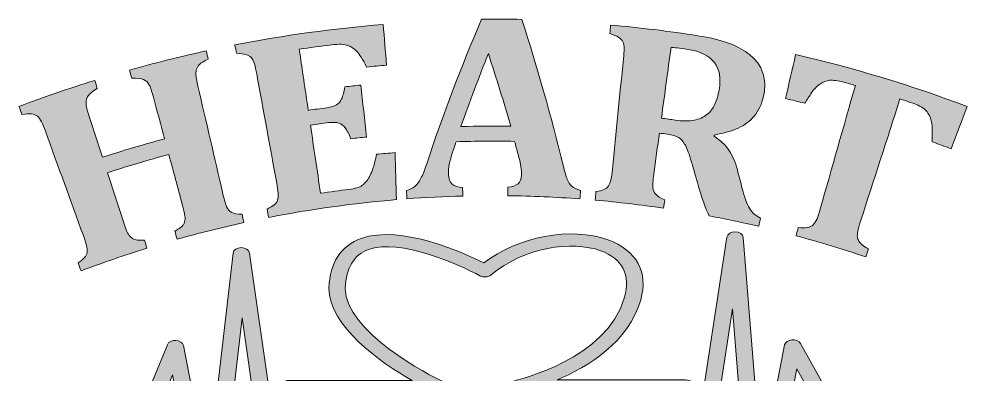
# Model space of a CAD drawing. Header units: inches. Extents: x 149 to 931, y -833 to -246.
# Drawn here: x 149 to 931, y -540 to -246 of the extents above; entities that cross this region are included whole.
import ezdxf

# ---------------------------------------------------------------- set-up
doc = ezdxf.new("R2010")
doc.units = ezdxf.units.IN
doc.header["$MEASUREMENT"] = 0
doc.layers.add('Layer 1', color=7, linetype='Continuous')

# ---------------------------------------------------------------- blocks, each defined once
blk = doc.blocks.new('block 3')
at = {"layer": 'Layer 1', "true_color": 0xffffff}
h = blk.add_hatch(color=7, dxfattribs=at)
h.dxf.hatch_style = 2
edge = h.paths.add_edge_path()
edge.add_spline(control_points=[(557.82, -347.52), (541.71, -347.23), (525.61, -347.33), (509.51, -347.82), (508.37, -351.23), (507.24, -354.63), (506.12, -358.04), (505.17, -360.91), (504.41, -363.68), (503.84, -366.36), (503.27, -369.04), (503.05, -371.87), (503.16, -374.85), (503.43, -381.79), (507.35, -385.35), (514.9, -385.64), (514.96, -387.98), (515.02, -390.32), (515.08, -392.66), (499.7, -393.06), (484.33, -393.82), (468.97, -394.96), (468.8, -392.63), (468.63, -390.29), (468.46, -387.96), (471.11, -387.48), (473.4, -386.4), (475.34, -384.71), (477.27, -383.02), (478.99, -380.78), (480.51, -377.98), (482.03, -375.19), (483.6, -371.23), (485.25, -366.1), (498.51, -325.93), (513.63, -286.02), (530.6, -246.5), (541.68, -246.41), (552.76, -246.48), (563.83, -246.72), (576.67, -286.7), (588.03, -326.9), (597.91, -367.24), (599.23, -372.64), (600.35, -376.49), (601.31, -378.79), (602.26, -381.09), (603.57, -382.98), (605.22, -384.48), (606.87, -385.97), (609.23, -387.15), (612.3, -388.02), (612.12, -390.35), (611.95, -392.68), (611.78, -395.02), (591.93, -393.53), (572.05, -392.66), (552.16, -392.41), (552.19, -390.07), (552.22, -387.73), (552.25, -385.4), (556.03, -385.02), (558.84, -384.05), (560.7, -382.45), (562.55, -380.86), (563.52, -378.58), (563.59, -375.61), (563.64, -373.41), (563.45, -370.96), (562.99, -368.26), (562.54, -365.55), (561.76, -362.13), (560.65, -357.99), (559.72, -354.5), (558.77, -351.01), (557.82, -347.52)], knot_values=[0, 0, 0, 0, 1, 1, 1, 2, 2, 2, 3, 3, 3, 4, 4, 4, 5, 5, 5, 6, 6, 6, 7, 7, 7, 8, 8, 8, 9, 9, 9, 10, 10, 10, 11, 11, 11, 12, 12, 12, 13, 13, 13, 14, 14, 14, 15, 15, 15, 16, 16, 16, 17, 17, 17, 18, 18, 18, 19, 19, 19, 20, 20, 20, 21, 21, 21, 22, 22, 22, 23, 23, 23, 24, 24, 24, 25, 25, 25, 25], degree=3, periodic=1)
edge = h.paths.add_edge_path()
edge.add_spline(control_points=[(513.48, -335.27), (527.22, -334.91), (540.97, -334.83), (554.71, -335.03), (548.89, -314.99), (542.71, -295), (536.18, -275.07), (528.16, -295.05), (520.6, -315.12), (513.48, -335.27)], knot_values=[0, 0, 0, 0, 1, 1, 1, 2, 2, 2, 3, 3, 3, 3], degree=3, periodic=1)
h = blk.add_hatch(color=7, dxfattribs=at)
h.dxf.hatch_style = 2
edge = h.paths.add_edge_path()
edge.add_spline(control_points=[(449.33, -250.92), (450.25, -262.15), (451.17, -273.39), (452.09, -284.62), (446.6, -285.07), (441.11, -285.56), (435.62, -286.1), (432.33, -279.66), (429.59, -275.36), (427.48, -273.19), (425.37, -271.02), (422.93, -269.39), (420.18, -268.31), (417.42, -267.22), (412.89, -267.03), (406.61, -267.8), (397.72, -268.89), (388.85, -270.09), (379.98, -271.4), (382.47, -288.23), (384.95, -305.06), (387.44, -321.88), (392.56, -321.13), (397.68, -320.41), (402.81, -319.73), (406.22, -319.28), (408.84, -318.5), (410.68, -317.38), (412.51, -316.26), (413.95, -314.6), (415, -312.4), (416.05, -310.21), (416.9, -306.9), (417.59, -302.46), (422.05, -301.94), (426.51, -301.45), (430.97, -300.99), (432.45, -315.31), (433.94, -329.62), (435.42, -343.93), (431.13, -344.37), (426.85, -344.84), (422.58, -345.34), (421.04, -341.38), (419.49, -338.41), (417.94, -336.42), (416.38, -334.43), (414.64, -333.08), (412.73, -332.39), (410.81, -331.7), (408.04, -331.59), (404.44, -332.06), (399.37, -332.74), (394.31, -333.44), (389.26, -334.19), (392.02, -352.91), (394.79, -371.64), (397.55, -390.36), (405.41, -389.2), (413.27, -388.13), (421.15, -387.17), (423.69, -386.86), (425.81, -386.44), (427.52, -385.92), (429.22, -385.41), (430.73, -384.68), (432.03, -383.75), (433.32, -382.82), (434.54, -381.62), (435.67, -380.15), (436.81, -378.67), (437.79, -377.11), (438.62, -375.45), (439.45, -373.8), (440.29, -371.65), (441.15, -369), (442, -366.35), (442.88, -362.73), (443.79, -358.16), (448.91, -357.67), (454.03, -357.21), (459.15, -356.8), (459.49, -369.75), (459.85, -382.7), (460.24, -395.65), (424.91, -398.58), (389.71, -403.48), (354.8, -410.32), (354.34, -408.03), (353.89, -405.73), (353.44, -403.44), (355.95, -402.22), (357.91, -401.07), (359.3, -399.98), (360.69, -398.89), (361.64, -397.56), (362.13, -395.99), (362.62, -394.42), (362.77, -392.52), (362.59, -390.28), (362.4, -388.05), (362, -385.25), (361.39, -381.91), (355.87, -351.86), (350.35, -321.81), (344.84, -291.76), (344.23, -288.49), (343.63, -285.75), (343.02, -283.56), (342.41, -281.36), (341.55, -279.65), (340.44, -278.41), (339.33, -277.17), (337.82, -276.29), (335.91, -275.74), (334, -275.2), (331.44, -274.88), (328.22, -274.79), (327.77, -272.49), (327.32, -270.2), (326.87, -267.9), (367.41, -259.95), (408.3, -254.29), (449.33, -250.92)], knot_values=[0, 0, 0, 0, 1, 1, 1, 2, 2, 2, 3, 3, 3, 4, 4, 4, 5, 5, 5, 6, 6, 6, 7, 7, 7, 8, 8, 8, 9, 9, 9, 10, 10, 10, 11, 11, 11, 12, 12, 12, 13, 13, 13, 14, 14, 14, 15, 15, 15, 16, 16, 16, 17, 17, 17, 18, 18, 18, 19, 19, 19, 20, 20, 20, 21, 21, 21, 22, 22, 22, 23, 23, 23, 24, 24, 24, 25, 25, 25, 26, 26, 26, 27, 27, 27, 28, 28, 28, 29, 29, 29, 30, 30, 30, 31, 31, 31, 32, 32, 32, 33, 33, 33, 34, 34, 34, 35, 35, 35, 36, 36, 36, 37, 37, 37, 38, 38, 38, 39, 39, 39, 40, 40, 40, 41, 41, 41, 41], degree=3, periodic=1)
h = blk.add_hatch(color=7, dxfattribs=at)
h.dxf.hatch_style = 2
edge = h.paths.add_edge_path()
edge.add_spline(control_points=[(680.84, -402.69), (662.08, -399.92), (643.25, -397.7), (624.39, -396.04), (624.6, -393.71), (624.8, -391.38), (625.01, -389.05), (627.75, -388.58), (629.93, -388.02), (631.57, -387.36), (633.21, -386.69), (634.48, -385.68), (635.39, -384.3), (636.29, -382.94), (636.97, -381.15), (637.41, -378.95), (637.85, -376.75), (638.24, -373.96), (638.58, -370.57), (641.62, -340.17), (644.67, -309.78), (647.71, -279.38), (648.04, -276.06), (648.22, -273.27), (648.25, -270.99), (648.27, -268.71), (647.92, -266.83), (647.21, -265.33), (646.48, -263.83), (645.29, -262.56), (643.61, -261.51), (641.93, -260.46), (639.56, -259.44), (636.5, -258.46), (636.71, -256.13), (636.91, -253.8), (637.12, -251.47), (661.22, -253.59), (685.27, -256.5), (709.23, -260.21), (718.93, -261.71), (727.06, -263.69), (733.61, -266.04), (740.15, -268.39), (745.72, -271.26), (750.3, -274.61), (754.14, -277.38), (757.21, -280.55), (759.51, -284.09), (761.8, -287.64), (763.31, -291.54), (764.03, -295.79), (764.76, -300.03), (764.55, -304.76), (763.44, -309.95), (761.99, -316.75), (759.39, -322.28), (755.7, -326.58), (752.01, -330.87), (747.6, -334.17), (742.48, -336.52), (737.36, -338.86), (730.8, -340.74), (722.82, -342.25), (722.76, -342.6), (722.7, -342.95), (722.63, -343.3), (727.86, -346.55), (731.93, -350.41), (734.85, -354.84), (737.77, -359.28), (740.1, -364.65), (741.82, -370.93), (743.18, -376.13), (744.51, -381.33), (745.81, -386.53), (747.52, -393.5), (749.5, -398.87), (751.77, -402.68), (754.05, -406.5), (757.12, -409.21), (761.01, -410.85), (760.48, -413.12), (759.95, -415.4), (759.41, -417.68), (745.82, -414.49), (732.17, -411.61), (718.48, -409.03), (715.41, -402.68), (712.25, -393.52), (708.82, -381.56), (707.01, -375.1), (705.14, -368.64), (703.21, -362.18), (701.48, -356.44), (699.82, -352.29), (698.28, -349.75), (696.75, -347.21), (695.04, -345.37), (693.15, -344.23), (691.27, -343.08), (688.24, -342.19), (684.05, -341.6), (681.85, -341.29), (679.64, -340.98), (677.43, -340.68), (675.9, -351.99), (674.37, -363.3), (672.84, -374.61), (672.12, -379.88), (671.88, -383.6), (672.1, -385.77), (672.33, -387.95), (673.07, -389.77), (674.34, -391.24), (675.61, -392.7), (678.12, -394.2), (681.87, -395.75), (681.52, -398.07), (681.18, -400.38), (680.84, -402.69)], knot_values=[0, 0, 0, 0, 1, 1, 1, 2, 2, 2, 3, 3, 3, 4, 4, 4, 5, 5, 5, 6, 6, 6, 7, 7, 7, 8, 8, 8, 9, 9, 9, 10, 10, 10, 11, 11, 11, 12, 12, 12, 13, 13, 13, 14, 14, 14, 15, 15, 15, 16, 16, 16, 17, 17, 17, 18, 18, 18, 19, 19, 19, 20, 20, 20, 21, 21, 21, 22, 22, 22, 23, 23, 23, 24, 24, 24, 25, 25, 25, 26, 26, 26, 27, 27, 27, 28, 28, 28, 29, 29, 29, 30, 30, 30, 31, 31, 31, 32, 32, 32, 33, 33, 33, 34, 34, 34, 35, 35, 35, 36, 36, 36, 37, 37, 37, 38, 38, 38, 39, 39, 39, 40, 40, 40, 40], degree=3, periodic=1)
edge = h.paths.add_edge_path()
edge.add_spline(control_points=[(687.04, -269.77), (684.4, -289.3), (681.75, -308.83), (679.1, -328.35), (682.92, -328.87), (686.73, -329.41), (690.54, -329.97), (696.69, -330.87), (701.88, -330.92), (706.12, -330.06), (710.36, -329.21), (713.9, -327.65), (716.72, -325.36), (719.54, -323.08), (721.73, -320.21), (723.26, -316.74), (724.8, -313.27), (725.96, -309.37), (726.73, -305.04), (728.42, -295.55), (727.15, -287.98), (722.8, -282.34), (718.46, -276.71), (711.11, -273.05), (700.87, -271.52), (693.87, -270.49), (689.26, -269.93), (687.04, -269.77)], knot_values=[0, 0, 0, 0, 1, 1, 1, 2, 2, 2, 3, 3, 3, 4, 4, 4, 5, 5, 5, 6, 6, 6, 7, 7, 7, 8, 8, 8, 9, 9, 9, 9], degree=3, periodic=1)
h = blk.add_hatch(color=7, dxfattribs=at)
h.dxf.hatch_style = 2
edge = h.paths.add_edge_path()
edge.add_spline(control_points=[(317, -391.11), (318.23, -396.43), (319.31, -400.02), (320.23, -401.88), (321.15, -403.74), (322.48, -405.16), (324.2, -406.15), (325.94, -407.14), (328.79, -407.65), (332.76, -407.73), (333.26, -410.01), (333.76, -412.3), (334.26, -414.58), (315.79, -418.62), (297.4, -423.22), (279.13, -428.37), (278.49, -426.11), (277.86, -423.86), (277.23, -421.61), (281.03, -419.44), (283.4, -417.69), (284.33, -416.33), (285.25, -414.98), (285.71, -413.3), (285.7, -411.28), (285.69, -409.26), (284.91, -405.34), (283.35, -399.52), (279.66, -385.8), (275.97, -372.08), (272.28, -358.35), (255.28, -362.92), (238.37, -367.93), (221.56, -373.39), (225.94, -386.9), (230.33, -400.42), (234.72, -413.94), (235.48, -416.3), (236.26, -418.47), (237.06, -420.45), (237.86, -422.42), (238.68, -423.98), (239.51, -425.13), (240.35, -426.27), (241.31, -427.15), (242.4, -427.77), (243.49, -428.39), (244.84, -428.8), (246.45, -428.99), (248.05, -429.19), (249.95, -429.21), (252.13, -429.05), (252.82, -431.28), (253.52, -433.51), (254.21, -435.75), (235.94, -441.43), (217.8, -447.67), (199.82, -454.46), (198.99, -452.28), (198.17, -450.09), (197.34, -447.9), (199.64, -446.27), (201.4, -444.81), (202.61, -443.49), (203.81, -442.18), (204.53, -440.7), (204.76, -439.07), (205, -437.44), (204.84, -435.53), (204.28, -433.36), (203.73, -431.18), (202.87, -428.5), (201.71, -425.3), (191.26, -396.59), (180.81, -367.88), (170.36, -339.18), (169.22, -336.05), (168.17, -333.45), (167.19, -331.39), (166.22, -329.33), (165.09, -327.78), (163.78, -326.75), (162.47, -325.72), (160.82, -325.1), (158.83, -324.89), (156.84, -324.69), (154.23, -324.81), (151, -325.27), (150.17, -323.08), (149.35, -320.89), (148.52, -318.7), (169.22, -310.88), (190.09, -303.7), (211.11, -297.16), (211.81, -299.4), (212.5, -301.63), (213.2, -303.86), (209.29, -306.19), (206.77, -308.23), (205.62, -309.94), (204.46, -311.64), (203.9, -313.6), (203.91, -315.79), (203.92, -317.99), (204.78, -321.67), (206.46, -326.87), (210.11, -338.13), (213.77, -349.39), (217.42, -360.64), (234.45, -355.12), (251.58, -350.04), (268.81, -345.41), (265.74, -333.98), (262.66, -322.55), (259.59, -311.12), (258.2, -305.91), (256.97, -302.37), (255.91, -300.49), (254.85, -298.61), (253.36, -297.25), (251.46, -296.41), (249.56, -295.57), (246.3, -295.23), (241.69, -295.42), (241.06, -293.17), (240.42, -290.92), (239.79, -288.67), (260.82, -282.75), (281.97, -277.46), (303.24, -272.81), (303.74, -275.09), (304.24, -277.38), (304.74, -279.66), (301.36, -281.27), (298.97, -282.73), (297.57, -284.03), (296.17, -285.33), (295.29, -286.79), (294.94, -288.4), (294.59, -290), (294.53, -291.73), (294.74, -293.57), (294.96, -295.41), (295.5, -298.2), (296.36, -301.93), (303.24, -331.65), (310.12, -361.38), (317, -391.11)], knot_values=[0, 0, 0, 0, 1, 1, 1, 2, 2, 2, 3, 3, 3, 4, 4, 4, 5, 5, 5, 6, 6, 6, 7, 7, 7, 8, 8, 8, 9, 9, 9, 10, 10, 10, 11, 11, 11, 12, 12, 12, 13, 13, 13, 14, 14, 14, 15, 15, 15, 16, 16, 16, 17, 17, 17, 18, 18, 18, 19, 19, 19, 20, 20, 20, 21, 21, 21, 22, 22, 22, 23, 23, 23, 24, 24, 24, 25, 25, 25, 26, 26, 26, 27, 27, 27, 28, 28, 28, 29, 29, 29, 30, 30, 30, 31, 31, 31, 32, 32, 32, 33, 33, 33, 34, 34, 34, 35, 35, 35, 36, 36, 36, 37, 37, 37, 38, 38, 38, 39, 39, 39, 40, 40, 40, 41, 41, 41, 42, 42, 42, 43, 43, 43, 44, 44, 44, 45, 45, 45, 46, 46, 46, 47, 47, 47, 48, 48, 48, 49, 49, 49, 49], degree=3, periodic=1)
h = blk.add_hatch(color=7, dxfattribs=at)
h.dxf.hatch_style = 2
edge = h.paths.add_edge_path()
edge.add_spline(control_points=[(790.25, -425.44), (790.86, -423.18), (791.47, -420.92), (792.08, -418.66), (795.17, -418.98), (797.69, -419), (799.65, -418.69), (801.6, -418.39), (803.2, -417.65), (804.46, -416.45), (805.71, -415.26), (806.76, -413.58), (807.6, -411.43), (808.44, -409.27), (809.33, -406.56), (810.26, -403.29), (819.92, -369.3), (829.57, -335.31), (839.23, -301.32), (836, -300.4), (832.77, -299.5), (829.54, -298.61), (824.76, -297.3), (820.95, -296.81), (818.14, -297.09), (815.33, -297.38), (812.73, -298.32), (810.33, -299.9), (807.93, -301.48), (805.62, -303.84), (803.41, -306.97), (801.19, -310.1), (799.27, -313.11), (797.64, -316), (792.28, -314.67), (786.9, -313.38), (781.52, -312.13), (784.33, -300.01), (787.14, -287.89), (789.94, -275.77), (837.79, -286.86), (885.08, -301.17), (931.48, -318.7), (927.08, -330.34), (922.69, -341.98), (918.29, -353.61), (913.07, -351.64), (907.84, -349.71), (902.59, -347.82), (902.78, -342.76), (902.81, -339.01), (902.72, -336.57), (902.63, -334.13), (902.32, -331.98), (901.8, -330.1), (901.28, -328.23), (900.61, -326.58), (899.79, -325.17), (898.97, -323.75), (897.99, -322.51), (896.87, -321.45), (895.75, -320.38), (894.23, -319.36), (892.33, -318.38), (890.42, -317.39), (887.85, -316.36), (884.63, -315.29), (881.79, -314.34), (878.95, -313.42), (876.11, -312.5), (865.26, -346.13), (854.42, -379.76), (843.57, -413.39), (842.42, -416.96), (841.65, -419.71), (841.26, -421.63), (840.87, -423.56), (840.77, -425.19), (840.97, -426.51), (841.16, -427.84), (841.54, -428.99), (842.12, -429.96), (842.69, -430.93), (843.6, -431.94), (844.85, -432.98), (846.09, -434.03), (847.87, -435.13), (850.2, -436.29), (849.45, -438.5), (848.71, -440.72), (847.96, -442.94), (828.86, -436.49), (809.62, -430.66), (790.25, -425.44)], knot_values=[0, 0, 0, 0, 1, 1, 1, 2, 2, 2, 3, 3, 3, 4, 4, 4, 5, 5, 5, 6, 6, 6, 7, 7, 7, 8, 8, 8, 9, 9, 9, 10, 10, 10, 11, 11, 11, 12, 12, 12, 13, 13, 13, 14, 14, 14, 15, 15, 15, 16, 16, 16, 17, 17, 17, 18, 18, 18, 19, 19, 19, 20, 20, 20, 21, 21, 21, 22, 22, 22, 23, 23, 23, 24, 24, 24, 25, 25, 25, 26, 26, 26, 27, 27, 27, 28, 28, 28, 29, 29, 29, 30, 30, 30, 31, 31, 31, 31], degree=3, periodic=1)
at = {"layer": 'Layer 1', "lineweight": 0}
for points, knots in [([(557.82, -347.52), (541.71, -347.23), (525.61, -347.33), (509.51, -347.82), (508.37, -351.23), (507.24, -354.63), (506.12, -358.04), (505.17, -360.91), (504.41, -363.68), (503.84, -366.36), (503.27, -369.04), (503.05, -371.87), (503.16, -374.85), (503.43, -381.79), (507.35, -385.35), (514.9, -385.64), (514.96, -387.98), (515.02, -390.32), (515.08, -392.66), (499.7, -393.06), (484.33, -393.82), (468.97, -394.96), (468.8, -392.63), (468.63, -390.29), (468.46, -387.96), (471.11, -387.48), (473.4, -386.4), (475.34, -384.71), (477.27, -383.02), (478.99, -380.78), (480.51, -377.98), (482.03, -375.19), (483.6, -371.23), (485.25, -366.1), (498.51, -325.93), (513.63, -286.02), (530.6, -246.5), (541.68, -246.41), (552.76, -246.48), (563.83, -246.72), (576.67, -286.7), (588.03, -326.9), (597.91, -367.24), (599.23, -372.64), (600.35, -376.49), (601.31, -378.79), (602.26, -381.09), (603.57, -382.98), (605.22, -384.48), (606.87, -385.97), (609.23, -387.15), (612.3, -388.02), (612.12, -390.35), (611.95, -392.68), (611.78, -395.02), (591.93, -393.53), (572.05, -392.66), (552.16, -392.41), (552.19, -390.07), (552.22, -387.73), (552.25, -385.4), (556.03, -385.02), (558.84, -384.05), (560.7, -382.45), (562.55, -380.86), (563.52, -378.58), (563.59, -375.61), (563.64, -373.41), (563.45, -370.96), (562.99, -368.26), (562.54, -365.55), (561.76, -362.13), (560.65, -357.99), (559.72, -354.5), (558.77, -351.01), (557.82, -347.52)], [0, 0, 0, 0, 1, 1, 1, 2, 2, 2, 3, 3, 3, 4, 4, 4, 5, 5, 5, 6, 6, 6, 7, 7, 7, 8, 8, 8, 9, 9, 9, 10, 10, 10, 11, 11, 11, 12, 12, 12, 13, 13, 13, 14, 14, 14, 15, 15, 15, 16, 16, 16, 17, 17, 17, 18, 18, 18, 19, 19, 19, 20, 20, 20, 21, 21, 21, 22, 22, 22, 23, 23, 23, 24, 24, 24, 25, 25, 25, 25]), ([(449.33, -250.92), (450.25, -262.15), (451.17, -273.39), (452.09, -284.62), (446.6, -285.07), (441.11, -285.56), (435.62, -286.1), (432.33, -279.66), (429.59, -275.36), (427.48, -273.19), (425.37, -271.02), (422.93, -269.39), (420.18, -268.31), (417.42, -267.22), (412.89, -267.03), (406.61, -267.8), (397.72, -268.89), (388.85, -270.09), (379.98, -271.4), (382.47, -288.23), (384.95, -305.06), (387.44, -321.88), (392.56, -321.13), (397.68, -320.41), (402.81, -319.73), (406.22, -319.28), (408.84, -318.5), (410.68, -317.38), (412.51, -316.26), (413.95, -314.6), (415, -312.4), (416.05, -310.21), (416.9, -306.9), (417.59, -302.46), (422.05, -301.94), (426.51, -301.45), (430.97, -300.99), (432.45, -315.31), (433.94, -329.62), (435.42, -343.93), (431.13, -344.37), (426.85, -344.84), (422.58, -345.34), (421.04, -341.38), (419.49, -338.41), (417.94, -336.42), (416.38, -334.43), (414.64, -333.08), (412.73, -332.39), (410.81, -331.7), (408.04, -331.59), (404.44, -332.06), (399.37, -332.74), (394.31, -333.44), (389.26, -334.19), (392.02, -352.91), (394.79, -371.64), (397.55, -390.36), (405.41, -389.2), (413.27, -388.13), (421.15, -387.17), (423.69, -386.86), (425.81, -386.44), (427.52, -385.92), (429.22, -385.41), (430.73, -384.68), (432.03, -383.75), (433.32, -382.82), (434.54, -381.62), (435.67, -380.15), (436.81, -378.67), (437.79, -377.11), (438.62, -375.45), (439.45, -373.8), (440.29, -371.65), (441.15, -369), (442, -366.35), (442.88, -362.73), (443.79, -358.16), (448.91, -357.67), (454.03, -357.21), (459.15, -356.8), (459.49, -369.75), (459.85, -382.7), (460.24, -395.65), (424.91, -398.58), (389.71, -403.48), (354.8, -410.32), (354.34, -408.03), (353.89, -405.73), (353.44, -403.44), (355.95, -402.22), (357.91, -401.07), (359.3, -399.98), (360.69, -398.89), (361.64, -397.56), (362.13, -395.99), (362.62, -394.42), (362.77, -392.52), (362.59, -390.28), (362.4, -388.05), (362, -385.25), (361.39, -381.91), (355.87, -351.86), (350.35, -321.81), (344.84, -291.76), (344.23, -288.49), (343.63, -285.75), (343.02, -283.56), (342.41, -281.36), (341.55, -279.65), (340.44, -278.41), (339.33, -277.17), (337.82, -276.29), (335.91, -275.74), (334, -275.2), (331.44, -274.88), (328.22, -274.79), (327.77, -272.49), (327.32, -270.2), (326.87, -267.9), (367.41, -259.95), (408.3, -254.29), (449.33, -250.92)], [0, 0, 0, 0, 1, 1, 1, 2, 2, 2, 3, 3, 3, 4, 4, 4, 5, 5, 5, 6, 6, 6, 7, 7, 7, 8, 8, 8, 9, 9, 9, 10, 10, 10, 11, 11, 11, 12, 12, 12, 13, 13, 13, 14, 14, 14, 15, 15, 15, 16, 16, 16, 17, 17, 17, 18, 18, 18, 19, 19, 19, 20, 20, 20, 21, 21, 21, 22, 22, 22, 23, 23, 23, 24, 24, 24, 25, 25, 25, 26, 26, 26, 27, 27, 27, 28, 28, 28, 29, 29, 29, 30, 30, 30, 31, 31, 31, 32, 32, 32, 33, 33, 33, 34, 34, 34, 35, 35, 35, 36, 36, 36, 37, 37, 37, 38, 38, 38, 39, 39, 39, 40, 40, 40, 41, 41, 41, 41]), ([(680.84, -402.69), (662.08, -399.92), (643.25, -397.7), (624.39, -396.04), (624.6, -393.71), (624.8, -391.38), (625.01, -389.05), (627.75, -388.58), (629.93, -388.02), (631.57, -387.36), (633.21, -386.69), (634.48, -385.68), (635.39, -384.3), (636.29, -382.94), (636.97, -381.15), (637.41, -378.95), (637.85, -376.75), (638.24, -373.96), (638.58, -370.57), (641.62, -340.17), (644.67, -309.78), (647.71, -279.38), (648.04, -276.06), (648.22, -273.27), (648.25, -270.99), (648.27, -268.71), (647.92, -266.83), (647.21, -265.33), (646.48, -263.83), (645.29, -262.56), (643.61, -261.51), (641.93, -260.46), (639.56, -259.44), (636.5, -258.46), (636.71, -256.13), (636.91, -253.8), (637.12, -251.47), (661.22, -253.59), (685.27, -256.5), (709.23, -260.21), (718.93, -261.71), (727.06, -263.69), (733.61, -266.04), (740.15, -268.39), (745.72, -271.26), (750.3, -274.61), (754.14, -277.38), (757.21, -280.55), (759.51, -284.09), (761.8, -287.64), (763.31, -291.54), (764.03, -295.79), (764.76, -300.03), (764.55, -304.76), (763.44, -309.95), (761.99, -316.75), (759.39, -322.28), (755.7, -326.58), (752.01, -330.87), (747.6, -334.17), (742.48, -336.52), (737.36, -338.86), (730.8, -340.74), (722.82, -342.25), (722.76, -342.6), (722.7, -342.95), (722.63, -343.3), (727.86, -346.55), (731.93, -350.41), (734.85, -354.84), (737.77, -359.28), (740.1, -364.65), (741.82, -370.93), (743.18, -376.13), (744.51, -381.33), (745.81, -386.53), (747.52, -393.5), (749.5, -398.87), (751.77, -402.68), (754.05, -406.5), (757.12, -409.21), (761.01, -410.85), (760.48, -413.12), (759.95, -415.4), (759.41, -417.68), (745.82, -414.49), (732.17, -411.61), (718.48, -409.03), (715.41, -402.68), (712.25, -393.52), (708.82, -381.56), (707.01, -375.1), (705.14, -368.64), (703.21, -362.18), (701.48, -356.44), (699.82, -352.29), (698.28, -349.75), (696.75, -347.21), (695.04, -345.37), (693.15, -344.23), (691.27, -343.08), (688.24, -342.19), (684.05, -341.6), (681.85, -341.29), (679.64, -340.98), (677.43, -340.68), (675.9, -351.99), (674.37, -363.3), (672.84, -374.61), (672.12, -379.88), (671.88, -383.6), (672.1, -385.77), (672.33, -387.95), (673.07, -389.77), (674.34, -391.24), (675.61, -392.7), (678.12, -394.2), (681.87, -395.75), (681.52, -398.07), (681.18, -400.38), (680.84, -402.69)], [0, 0, 0, 0, 1, 1, 1, 2, 2, 2, 3, 3, 3, 4, 4, 4, 5, 5, 5, 6, 6, 6, 7, 7, 7, 8, 8, 8, 9, 9, 9, 10, 10, 10, 11, 11, 11, 12, 12, 12, 13, 13, 13, 14, 14, 14, 15, 15, 15, 16, 16, 16, 17, 17, 17, 18, 18, 18, 19, 19, 19, 20, 20, 20, 21, 21, 21, 22, 22, 22, 23, 23, 23, 24, 24, 24, 25, 25, 25, 26, 26, 26, 27, 27, 27, 28, 28, 28, 29, 29, 29, 30, 30, 30, 31, 31, 31, 32, 32, 32, 33, 33, 33, 34, 34, 34, 35, 35, 35, 36, 36, 36, 37, 37, 37, 38, 38, 38, 39, 39, 39, 40, 40, 40, 40]), ([(317, -391.11), (318.23, -396.43), (319.31, -400.02), (320.23, -401.88), (321.15, -403.74), (322.48, -405.16), (324.2, -406.15), (325.94, -407.14), (328.79, -407.65), (332.76, -407.73), (333.26, -410.01), (333.76, -412.3), (334.26, -414.58), (315.79, -418.62), (297.4, -423.22), (279.13, -428.37), (278.49, -426.11), (277.86, -423.86), (277.23, -421.61), (281.03, -419.44), (283.4, -417.69), (284.33, -416.33), (285.25, -414.98), (285.71, -413.3), (285.7, -411.28), (285.69, -409.26), (284.91, -405.34), (283.35, -399.52), (279.66, -385.8), (275.97, -372.08), (272.28, -358.35), (255.28, -362.92), (238.37, -367.93), (221.56, -373.39), (225.94, -386.9), (230.33, -400.42), (234.72, -413.94), (235.48, -416.3), (236.26, -418.47), (237.06, -420.45), (237.86, -422.42), (238.68, -423.98), (239.51, -425.13), (240.35, -426.27), (241.31, -427.15), (242.4, -427.77), (243.49, -428.39), (244.84, -428.8), (246.45, -428.99), (248.05, -429.19), (249.95, -429.21), (252.13, -429.05), (252.82, -431.28), (253.52, -433.51), (254.21, -435.75), (235.94, -441.43), (217.8, -447.67), (199.82, -454.46), (198.99, -452.28), (198.17, -450.09), (197.34, -447.9), (199.64, -446.27), (201.4, -444.81), (202.61, -443.49), (203.81, -442.18), (204.53, -440.7), (204.76, -439.07), (205, -437.44), (204.84, -435.53), (204.28, -433.36), (203.73, -431.18), (202.87, -428.5), (201.71, -425.3), (191.26, -396.59), (180.81, -367.88), (170.36, -339.18), (169.22, -336.05), (168.17, -333.45), (167.19, -331.39), (166.22, -329.33), (165.09, -327.78), (163.78, -326.75), (162.47, -325.72), (160.82, -325.1), (158.83, -324.89), (156.84, -324.69), (154.23, -324.81), (151, -325.27), (150.17, -323.08), (149.35, -320.89), (148.52, -318.7), (169.22, -310.88), (190.09, -303.7), (211.11, -297.16), (211.81, -299.4), (212.5, -301.63), (213.2, -303.86), (209.29, -306.19), (206.77, -308.23), (205.62, -309.94), (204.46, -311.64), (203.9, -313.6), (203.91, -315.79), (203.92, -317.99), (204.78, -321.67), (206.46, -326.87), (210.11, -338.13), (213.77, -349.39), (217.42, -360.64), (234.45, -355.12), (251.58, -350.04), (268.81, -345.41), (265.74, -333.98), (262.66, -322.55), (259.59, -311.12), (258.2, -305.91), (256.97, -302.37), (255.91, -300.49), (254.85, -298.61), (253.36, -297.25), (251.46, -296.41), (249.56, -295.57), (246.3, -295.23), (241.69, -295.42), (241.06, -293.17), (240.42, -290.92), (239.79, -288.67), (260.82, -282.75), (281.97, -277.46), (303.24, -272.81), (303.74, -275.09), (304.24, -277.38), (304.74, -279.66), (301.36, -281.27), (298.97, -282.73), (297.57, -284.03), (296.17, -285.33), (295.29, -286.79), (294.94, -288.4), (294.59, -290), (294.53, -291.73), (294.74, -293.57), (294.96, -295.41), (295.5, -298.2), (296.36, -301.93), (303.24, -331.65), (310.12, -361.38), (317, -391.11)], [0, 0, 0, 0, 1, 1, 1, 2, 2, 2, 3, 3, 3, 4, 4, 4, 5, 5, 5, 6, 6, 6, 7, 7, 7, 8, 8, 8, 9, 9, 9, 10, 10, 10, 11, 11, 11, 12, 12, 12, 13, 13, 13, 14, 14, 14, 15, 15, 15, 16, 16, 16, 17, 17, 17, 18, 18, 18, 19, 19, 19, 20, 20, 20, 21, 21, 21, 22, 22, 22, 23, 23, 23, 24, 24, 24, 25, 25, 25, 26, 26, 26, 27, 27, 27, 28, 28, 28, 29, 29, 29, 30, 30, 30, 31, 31, 31, 32, 32, 32, 33, 33, 33, 34, 34, 34, 35, 35, 35, 36, 36, 36, 37, 37, 37, 38, 38, 38, 39, 39, 39, 40, 40, 40, 41, 41, 41, 42, 42, 42, 43, 43, 43, 44, 44, 44, 45, 45, 45, 46, 46, 46, 47, 47, 47, 48, 48, 48, 49, 49, 49, 49]), ([(687.04, -269.77), (684.4, -289.3), (681.75, -308.83), (679.1, -328.35), (682.92, -328.87), (686.73, -329.41), (690.54, -329.97), (696.69, -330.87), (701.88, -330.92), (706.12, -330.06), (710.36, -329.21), (713.9, -327.65), (716.72, -325.36), (719.54, -323.08), (721.73, -320.21), (723.26, -316.74), (724.8, -313.27), (725.96, -309.37), (726.73, -305.04), (728.42, -295.55), (727.15, -287.98), (722.8, -282.34), (718.46, -276.71), (711.11, -273.05), (700.87, -271.52), (693.87, -270.49), (689.26, -269.93), (687.04, -269.77)], [0, 0, 0, 0, 1, 1, 1, 2, 2, 2, 3, 3, 3, 4, 4, 4, 5, 5, 5, 6, 6, 6, 7, 7, 7, 8, 8, 8, 9, 9, 9, 9]), ([(513.48, -335.27), (527.22, -334.91), (540.97, -334.83), (554.71, -335.03), (548.89, -314.99), (542.71, -295), (536.18, -275.07), (528.16, -295.05), (520.6, -315.12), (513.48, -335.27)], [0, 0, 0, 0, 1, 1, 1, 2, 2, 2, 3, 3, 3, 3]), ([(790.25, -425.44), (790.86, -423.18), (791.47, -420.92), (792.08, -418.66), (795.17, -418.98), (797.69, -419), (799.65, -418.69), (801.6, -418.39), (803.2, -417.65), (804.46, -416.45), (805.71, -415.26), (806.76, -413.58), (807.6, -411.43), (808.44, -409.27), (809.33, -406.56), (810.26, -403.29), (819.92, -369.3), (829.57, -335.31), (839.23, -301.32), (836, -300.4), (832.77, -299.5), (829.54, -298.61), (824.76, -297.3), (820.95, -296.81), (818.14, -297.09), (815.33, -297.38), (812.73, -298.32), (810.33, -299.9), (807.93, -301.48), (805.62, -303.84), (803.41, -306.97), (801.19, -310.1), (799.27, -313.11), (797.64, -316), (792.28, -314.67), (786.9, -313.38), (781.52, -312.13), (784.33, -300.01), (787.14, -287.89), (789.94, -275.77), (837.79, -286.86), (885.08, -301.17), (931.48, -318.7), (927.08, -330.34), (922.69, -341.98), (918.29, -353.61), (913.07, -351.64), (907.84, -349.71), (902.59, -347.82), (902.78, -342.76), (902.81, -339.01), (902.72, -336.57), (902.63, -334.13), (902.32, -331.98), (901.8, -330.1), (901.28, -328.23), (900.61, -326.58), (899.79, -325.17), (898.97, -323.75), (897.99, -322.51), (896.87, -321.45), (895.75, -320.38), (894.23, -319.36), (892.33, -318.38), (890.42, -317.39), (887.85, -316.36), (884.63, -315.29), (881.79, -314.34), (878.95, -313.42), (876.11, -312.5), (865.26, -346.13), (854.42, -379.76), (843.57, -413.39), (842.42, -416.96), (841.65, -419.71), (841.26, -421.63), (840.87, -423.56), (840.77, -425.19), (840.97, -426.51), (841.16, -427.84), (841.54, -428.99), (842.12, -429.96), (842.69, -430.93), (843.6, -431.94), (844.85, -432.98), (846.09, -434.03), (847.87, -435.13), (850.2, -436.29), (849.45, -438.5), (848.71, -440.72), (847.96, -442.94), (828.86, -436.49), (809.62, -430.66), (790.25, -425.44)], [0, 0, 0, 0, 1, 1, 1, 2, 2, 2, 3, 3, 3, 4, 4, 4, 5, 5, 5, 6, 6, 6, 7, 7, 7, 8, 8, 8, 9, 9, 9, 10, 10, 10, 11, 11, 11, 12, 12, 12, 13, 13, 13, 14, 14, 14, 15, 15, 15, 16, 16, 16, 17, 17, 17, 18, 18, 18, 19, 19, 19, 20, 20, 20, 21, 21, 21, 22, 22, 22, 23, 23, 23, 24, 24, 24, 25, 25, 25, 26, 26, 26, 27, 27, 27, 28, 28, 28, 29, 29, 29, 30, 30, 30, 31, 31, 31, 31])]:
    blk.add_open_spline(points, degree=3, knots=knots, dxfattribs=at)
blk = doc.blocks.new('block 5')
at = {"layer": 'Layer 1', "true_color": 0xe43b40}
h = blk.add_hatch(color=13, dxfattribs=at)
h.dxf.hatch_style = 2
edge = h.paths.add_edge_path()
edge.add_spline(control_points=[(306.25, -669.18), (302.88, -669.18), (300, -667.35), (299.52, -664.88), (299.52, -664.88), (275.28, -540.22), (275.28, -540.22), (275.28, -540.22), (269.14, -555.39), (269.14, -555.39), (268.28, -557.5), (265.63, -558.96), (262.62, -558.96), (262.62, -558.96), (198.53, -558.96), (198.53, -558.96), (194.77, -558.96), (191.72, -556.72), (191.72, -553.96), (191.72, -551.2), (194.77, -548.96), (198.53, -548.96), (198.53, -548.96), (257.54, -548.96), (257.54, -548.96), (257.54, -548.96), (271.09, -515.46), (271.09, -515.46), (272, -513.21), (275.12, -511.73), (278.11, -511.9), (281.3, -512.07), (283.9, -513.86), (284.35, -516.18), (284.35, -516.18), (304.54, -619.99), (304.54, -619.99), (304.54, -619.99), (325.38, -439.82), (325.38, -439.82), (325.68, -437.24), (328.59, -435.26), (332.1, -435.24), (332.12, -435.24), (332.14, -435.24), (332.16, -435.24), (335.64, -435.24), (338.57, -437.17), (338.93, -439.72), (338.93, -439.72), (355.96, -559.04), (355.96, -559.04), (355.96, -559.04), (365.94, -547.3), (365.94, -547.3), (367.18, -545.84), (369.36, -544.95), (371.7, -544.95), (371.7, -544.95), (473.28, -544.95), (473.28, -544.95), (446.74, -529.93), (404.44, -500.15), (404.44, -468.79), (405.36, -447.46), (414.36, -433.69), (431.22, -427.72), (464.11, -416.04), (515.94, -439.68), (532.31, -447.9), (561.05, -425.95), (604.12, -417.74), (634.83, -428.84), (658.59, -437.45), (668.49, -455.49), (661.99, -478.33), (651.98, -513.54), (618.31, -533.84), (593.02, -544.45), (593.02, -544.45), (698.97, -544.45), (698.97, -544.45), (701.49, -544.45), (703.8, -545.47), (704.98, -547.11), (704.98, -547.11), (713.07, -558.33), (713.07, -558.33), (713.07, -558.33), (733.11, -426.66), (733.11, -426.66), (733.5, -424.08), (736.77, -422.15), (740.05, -422.22), (743.58, -422.28), (746.46, -424.33), (746.66, -426.92), (746.66, -426.92), (761.76, -614.27), (761.76, -614.27), (761.76, -614.27), (780.86, -515.68), (780.86, -515.68), (781.29, -513.45), (783.71, -511.7), (786.75, -511.43), (789.82, -511.13), (792.73, -512.4), (793.89, -514.48), (793.89, -514.48), (812.61, -547.96), (812.61, -547.96), (812.61, -547.96), (878.28, -547.96), (878.28, -547.96), (882.04, -547.96), (885.08, -550.2), (885.08, -552.96), (885.08, -555.72), (882.04, -557.96), (878.28, -557.96), (878.28, -557.96), (808.05, -557.96), (808.05, -557.96), (805.3, -557.96), (802.81, -556.74), (801.76, -554.86), (801.76, -554.86), (790.8, -535.28), (790.8, -535.28), (790.8, -535.28), (765.7, -664.88), (765.7, -664.88), (765.21, -667.43), (761.99, -669.25), (758.68, -669.17), (755.19, -669.07), (752.38, -667.04), (752.17, -664.47), (752.17, -664.47), (737.79, -485.9), (737.79, -485.9), (737.79, -485.9), (724.14, -575.56), (724.14, -575.56), (723.81, -577.74), (721.58, -579.5), (718.64, -579.91), (715.68, -580.31), (712.76, -579.28), (711.36, -577.34), (711.36, -577.34), (694.87, -554.45), (694.87, -554.45), (694.87, -554.45), (561.24, -554.45), (561.24, -554.45), (557.87, -554.45), (555, -552.63), (554.51, -550.17), (554.02, -547.71), (556.06, -545.37), (559.31, -544.66), (560.05, -544.49), (634.03, -527.72), (648.67, -476.29), (653.88, -458), (646.82, -444.34), (628.8, -437.81), (605.67, -429.44), (565.55, -434.62), (538.46, -457.79), (536.11, -459.78), (532.09, -460.1), (529.23, -458.54), (512.41, -449.35), (463.02, -427.51), (437.13, -436.72), (425.21, -440.96), (418.79, -451.8), (418.05, -468.95), (418.05, -504.57), (487.88, -541.28), (498.41, -545.58), (501.13, -546.69), (502.47, -549), (501.7, -551.21), (500.92, -553.41), (498.21, -554.95), (495.11, -554.95), (495.11, -554.95), (375.48, -554.95), (375.48, -554.95), (375.48, -554.95), (357.02, -576.65), (357.02, -576.65), (355.49, -578.46), (352.56, -579.37), (349.72, -578.87), (346.89, -578.39), (344.79, -576.64), (344.49, -574.52), (344.49, -574.52), (332.87, -493.14), (332.87, -493.14), (332.87, -493.14), (313.03, -664.6), (313.03, -664.6), (312.74, -667.13), (309.91, -669.1), (306.45, -669.17), (306.38, -669.18), (306.31, -669.18), (306.25, -669.18)], knot_values=[0, 0, 0, 0, 1, 1, 1, 2, 2, 2, 3, 3, 3, 4, 4, 4, 5, 5, 5, 6, 6, 6, 7, 7, 7, 8, 8, 8, 9, 9, 9, 10, 10, 10, 11, 11, 11, 12, 12, 12, 13, 13, 13, 14, 14, 14, 15, 15, 15, 16, 16, 16, 17, 17, 17, 18, 18, 18, 19, 19, 19, 20, 20, 20, 21, 21, 21, 22, 22, 22, 23, 23, 23, 24, 24, 24, 25, 25, 25, 26, 26, 26, 27, 27, 27, 28, 28, 28, 29, 29, 29, 30, 30, 30, 31, 31, 31, 32, 32, 32, 33, 33, 33, 34, 34, 34, 35, 35, 35, 36, 36, 36, 37, 37, 37, 38, 38, 38, 39, 39, 39, 40, 40, 40, 41, 41, 41, 42, 42, 42, 43, 43, 43, 44, 44, 44, 45, 45, 45, 46, 46, 46, 47, 47, 47, 48, 48, 48, 49, 49, 49, 50, 50, 50, 51, 51, 51, 52, 52, 52, 53, 53, 53, 54, 54, 54, 55, 55, 55, 56, 56, 56, 57, 57, 57, 58, 58, 58, 59, 59, 59, 60, 60, 60, 61, 61, 61, 62, 62, 62, 63, 63, 63, 64, 64, 64, 65, 65, 65, 66, 66, 66, 67, 67, 67, 68, 68, 68, 69, 69, 69, 70, 70, 70, 71, 71, 71, 71], degree=3, periodic=1)
at = {"layer": 'Layer 1', "lineweight": 0}
blk.add_open_spline([(306.25, -669.18), (302.88, -669.18), (300, -667.35), (299.52, -664.88), (299.52, -664.88), (275.28, -540.22), (275.28, -540.22), (275.28, -540.22), (269.14, -555.39), (269.14, -555.39), (268.28, -557.5), (265.63, -558.96), (262.62, -558.96), (262.62, -558.96), (198.53, -558.96), (198.53, -558.96), (194.77, -558.96), (191.72, -556.72), (191.72, -553.96), (191.72, -551.2), (194.77, -548.96), (198.53, -548.96), (198.53, -548.96), (257.54, -548.96), (257.54, -548.96), (257.54, -548.96), (271.09, -515.46), (271.09, -515.46), (272, -513.21), (275.12, -511.73), (278.11, -511.9), (281.3, -512.07), (283.9, -513.86), (284.35, -516.18), (284.35, -516.18), (304.54, -619.99), (304.54, -619.99), (304.54, -619.99), (325.38, -439.82), (325.38, -439.82), (325.68, -437.24), (328.59, -435.26), (332.1, -435.24), (332.12, -435.24), (332.14, -435.24), (332.16, -435.24), (335.64, -435.24), (338.57, -437.17), (338.93, -439.72), (338.93, -439.72), (355.96, -559.04), (355.96, -559.04), (355.96, -559.04), (365.94, -547.3), (365.94, -547.3), (367.18, -545.84), (369.36, -544.95), (371.7, -544.95), (371.7, -544.95), (473.28, -544.95), (473.28, -544.95), (446.74, -529.93), (404.44, -500.15), (404.44, -468.79), (405.36, -447.46), (414.36, -433.69), (431.22, -427.72), (464.11, -416.04), (515.94, -439.68), (532.31, -447.9), (561.05, -425.95), (604.12, -417.74), (634.83, -428.84), (658.59, -437.45), (668.49, -455.49), (661.99, -478.33), (651.98, -513.54), (618.31, -533.84), (593.02, -544.45), (593.02, -544.45), (698.97, -544.45), (698.97, -544.45), (701.49, -544.45), (703.8, -545.47), (704.98, -547.11), (704.98, -547.11), (713.07, -558.33), (713.07, -558.33), (713.07, -558.33), (733.11, -426.66), (733.11, -426.66), (733.5, -424.08), (736.77, -422.15), (740.05, -422.22), (743.58, -422.28), (746.46, -424.33), (746.66, -426.92), (746.66, -426.92), (761.76, -614.27), (761.76, -614.27), (761.76, -614.27), (780.86, -515.68), (780.86, -515.68), (781.29, -513.45), (783.71, -511.7), (786.75, -511.43), (789.82, -511.13), (792.73, -512.4), (793.89, -514.48), (793.89, -514.48), (812.61, -547.96), (812.61, -547.96), (812.61, -547.96), (878.28, -547.96), (878.28, -547.96), (882.04, -547.96), (885.08, -550.2), (885.08, -552.96), (885.08, -555.72), (882.04, -557.96), (878.28, -557.96), (878.28, -557.96), (808.05, -557.96), (808.05, -557.96), (805.3, -557.96), (802.81, -556.74), (801.76, -554.86), (801.76, -554.86), (790.8, -535.28), (790.8, -535.28), (790.8, -535.28), (765.7, -664.88), (765.7, -664.88), (765.21, -667.43), (761.99, -669.25), (758.68, -669.17), (755.19, -669.07), (752.38, -667.04), (752.17, -664.47), (752.17, -664.47), (737.79, -485.9), (737.79, -485.9), (737.79, -485.9), (724.14, -575.56), (724.14, -575.56), (723.81, -577.74), (721.58, -579.5), (718.64, -579.91), (715.68, -580.31), (712.76, -579.28), (711.36, -577.34), (711.36, -577.34), (694.87, -554.45), (694.87, -554.45), (694.87, -554.45), (561.24, -554.45), (561.24, -554.45), (557.87, -554.45), (555, -552.63), (554.51, -550.17), (554.02, -547.71), (556.06, -545.37), (559.31, -544.66), (560.05, -544.49), (634.03, -527.72), (648.67, -476.29), (653.88, -458), (646.82, -444.34), (628.8, -437.81), (605.67, -429.44), (565.55, -434.62), (538.46, -457.79), (536.11, -459.78), (532.09, -460.1), (529.23, -458.54), (512.41, -449.35), (463.02, -427.51), (437.13, -436.72), (425.21, -440.96), (418.79, -451.8), (418.05, -468.95), (418.05, -504.57), (487.88, -541.28), (498.41, -545.58), (501.13, -546.69), (502.47, -549), (501.7, -551.21), (500.92, -553.41), (498.21, -554.95), (495.11, -554.95), (495.11, -554.95), (375.48, -554.95), (375.48, -554.95), (375.48, -554.95), (357.02, -576.65), (357.02, -576.65), (355.49, -578.46), (352.56, -579.37), (349.72, -578.87), (346.89, -578.39), (344.79, -576.64), (344.49, -574.52), (344.49, -574.52), (332.87, -493.14), (332.87, -493.14), (332.87, -493.14), (313.03, -664.6), (313.03, -664.6), (312.74, -667.13), (309.91, -669.1), (306.45, -669.17), (306.38, -669.18), (306.31, -669.18), (306.25, -669.18)], degree=3, knots=[0, 0, 0, 0, 1, 1, 1, 2, 2, 2, 3, 3, 3, 4, 4, 4, 5, 5, 5, 6, 6, 6, 7, 7, 7, 8, 8, 8, 9, 9, 9, 10, 10, 10, 11, 11, 11, 12, 12, 12, 13, 13, 13, 14, 14, 14, 15, 15, 15, 16, 16, 16, 17, 17, 17, 18, 18, 18, 19, 19, 19, 20, 20, 20, 21, 21, 21, 22, 22, 22, 23, 23, 23, 24, 24, 24, 25, 25, 25, 26, 26, 26, 27, 27, 27, 28, 28, 28, 29, 29, 29, 30, 30, 30, 31, 31, 31, 32, 32, 32, 33, 33, 33, 34, 34, 34, 35, 35, 35, 36, 36, 36, 37, 37, 37, 38, 38, 38, 39, 39, 39, 40, 40, 40, 41, 41, 41, 42, 42, 42, 43, 43, 43, 44, 44, 44, 45, 45, 45, 46, 46, 46, 47, 47, 47, 48, 48, 48, 49, 49, 49, 50, 50, 50, 51, 51, 51, 52, 52, 52, 53, 53, 53, 54, 54, 54, 55, 55, 55, 56, 56, 56, 57, 57, 57, 58, 58, 58, 59, 59, 59, 60, 60, 60, 61, 61, 61, 62, 62, 62, 63, 63, 63, 64, 64, 64, 65, 65, 65, 66, 66, 66, 67, 67, 67, 68, 68, 68, 69, 69, 69, 70, 70, 70, 71, 71, 71, 71], dxfattribs=at)
blk = doc.blocks.new('block 2')
at = {"layer": 'Layer 1'}
for name in ['block 3', 'block 5']:
    blk.add_blockref(name, (0, 0), dxfattribs=at)

msp = doc.modelspace()

# ---------------------------------------------------------------- block references
at = {"layer": 'Layer 1'}
msp.add_blockref('block 2', (0, 0), dxfattribs=at)

doc.saveas('drawing.dxf')
